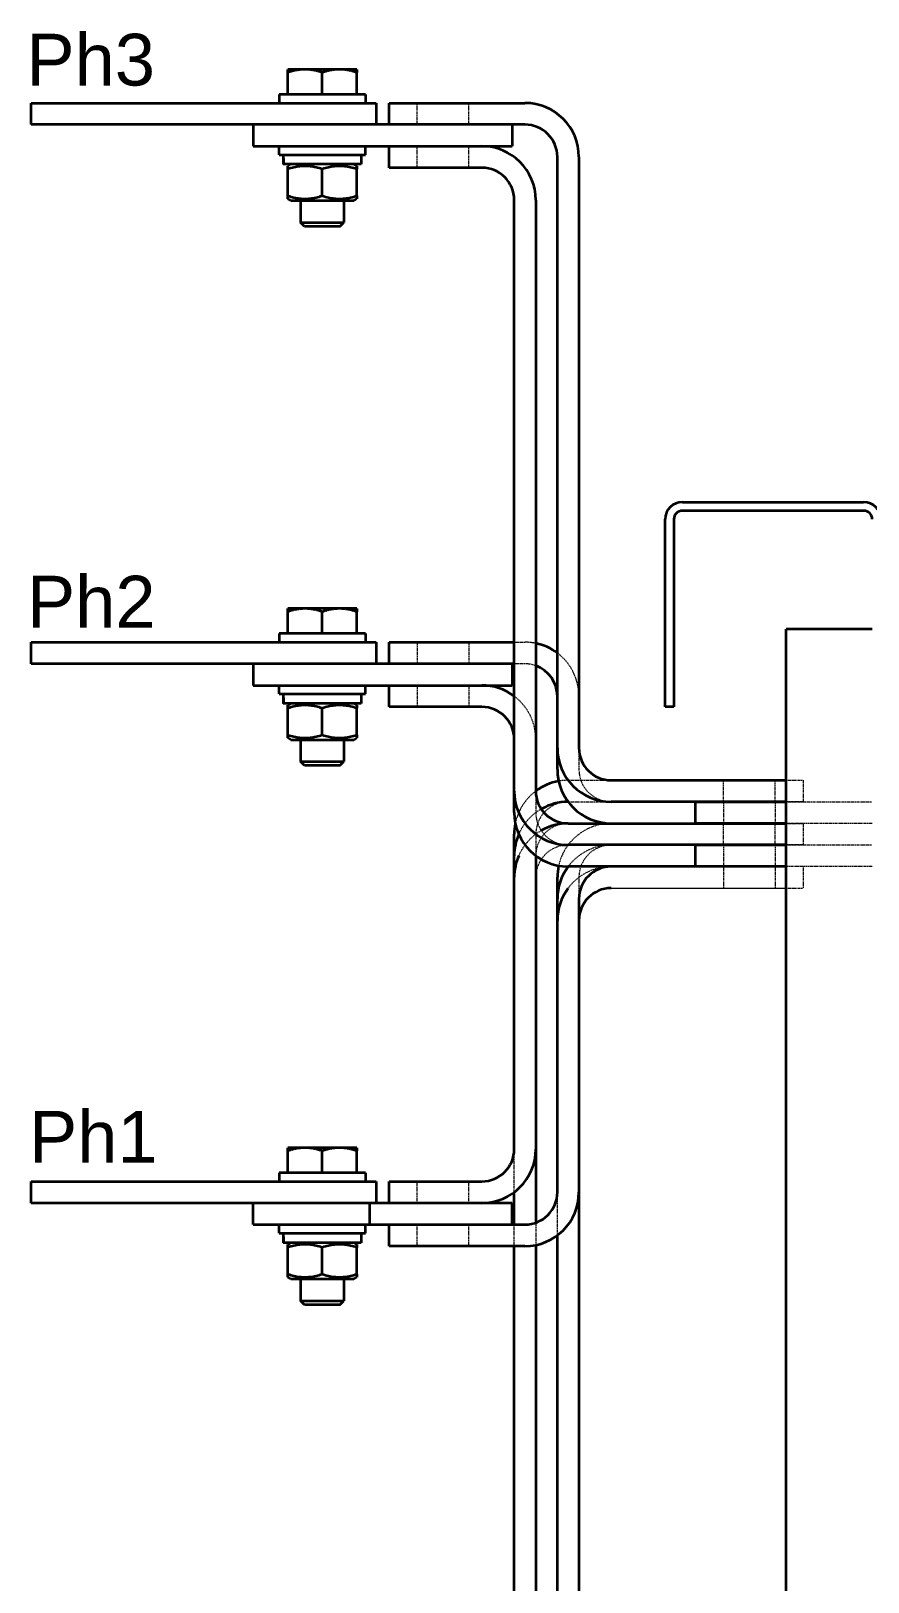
# Model space of a CAD drawing. Header units: millimetres. Extents: x -116965 to 323937, y 291661 to 566926.
# Drawn here: x -13696.1 to -13502.1, y 302032.2 to 302391.7 of the extents above; entities that cross this region are included whole.
import ezdxf

# ---------------------------------------------------------------- set-up
doc = ezdxf.new("R2010")
doc.units = ezdxf.units.MM
doc.linetypes.add('DASHED', pattern=[0.75, 0.5, -0.25])
doc.layers.get('0').update_dxf_attribs({"lineweight": 18})
for name, color, linetype, lineweight in [('Hidden Edges(Schneider)', 7, 'DASHED', 18), ('Symbols(Schneider)', 7, 'Continuous', 18), ('Visible Edges(Schneider)', 7, 'Continuous', 35)]:
    doc.layers.add(name, color=color, linetype=linetype, lineweight=lineweight)
doc.styles.add('schneder_2', font='micross.ttf')

msp = doc.modelspace()

# ---------------------------------------------------------------- linework, layer by layer
for p, q in [((-13561.573145, 302193.021473), (-13542.073145, 302193.021473)), ((-13542.073145, 302193.021473), (-13521.073145, 302193.021473))]:
    msp.add_line(p, q)
at = {"layer": 'Hidden Edges(Schneider)', "ltscale": 0.025733}
for p, q in [((-13606.573145, 302370.021473), (-13606.573145, 302375.021473)), ((-13594.573145, 302370.021473), (-13594.573145, 302375.021473)), ((-13606.573145, 302360.021473), (-13606.573145, 302365.021473)), ((-13594.573145, 302360.021473), (-13594.573145, 302365.021473)), ((-13606.573145, 302250.021473), (-13606.573145, 302245.021473)), ((-13594.573145, 302250.021473), (-13594.573145, 302245.021473)), ((-13606.573145, 302240.021473), (-13606.573145, 302235.021473)), ((-13594.573145, 302240.021473), (-13594.573145, 302235.021473)), ((-13569.073145, 302225.521473), (-13569.073145, 302220.521473)), ((-13535.573145, 302213.021473), (-13535.573145, 302218.021473)), ((-13523.573145, 302213.021473), (-13523.573145, 302218.021473)), ((-13517.073145, 302218.021473), (-13517.073145, 302213.021473)), ((-13579.073145, 302215.521473), (-13579.073145, 302210.521473)), ((-13535.573145, 302213.021473), (-13535.573145, 302208.021473)), ((-13523.573145, 302213.021473), (-13523.573145, 302208.021473)), ((-13535.573145, 302203.021473), (-13535.573145, 302208.021473)), ((-13523.573145, 302203.021473), (-13523.573145, 302208.021473)), ((-13517.073145, 302208.021473), (-13517.073145, 302203.021473)), ((-13579.073145, 302205.521473), (-13579.073145, 302200.521473)), ((-13535.573145, 302203.021473), (-13535.573145, 302198.021473)), ((-13523.573145, 302203.021473), (-13523.573145, 302198.021473)), ((-13535.573145, 302198.021473), (-13535.573145, 302193.021473)), ((-13523.573145, 302198.021473), (-13523.573145, 302193.021473)), ((-13517.073145, 302198.021473), (-13517.073145, 302193.021473)), ((-13569.073145, 302195.521473), (-13569.073145, 302190.521473)), ((-13606.573145, 302120.021473), (-13606.573145, 302125.021473)), ((-13594.573145, 302120.021473), (-13594.573145, 302125.021473)), ((-13606.573145, 302110.021473), (-13606.573145, 302115.021473)), ((-13594.573145, 302110.021473), (-13594.573145, 302115.021473)), ((-13584.073145, 302110.021473), (-13584.073145, 302115.021473))]:
    msp.add_line(p, q, dxfattribs=at)
at = {"layer": 'Hidden Edges(Schneider)', "ltscale": 0.012817}
for p, q in [((-13584.073145, 302250.021473), (-13581.573145, 302250.021473)), ((-13581.573145, 302245.021473), (-13584.073145, 302245.021473))]:
    msp.add_line(p, q, dxfattribs=at)
at = {"layer": 'Hidden Edges(Schneider)', "ltscale": 0.051567}
for p, q in [((-13571.573145, 302218.021473), (-13561.573145, 302218.021473)), ((-13571.573145, 302213.021473), (-13561.573145, 302213.021473)), ((-13584.073145, 302122.521473), (-13584.073145, 302132.521473)), ((-13574.073145, 302112.521473), (-13574.073145, 302122.521473))]:
    msp.add_line(p, q, dxfattribs=at)
at = {"layer": 'Hidden Edges(Schneider)', "ltscale": 0.020567}
for p, q in [((-13521.073145, 302218.021473), (-13517.073145, 302218.021473)), ((-13517.073145, 302213.021473), (-13521.073145, 302213.021473)), ((-13521.073145, 302208.021473), (-13517.073145, 302208.021473)), ((-13517.073145, 302203.021473), (-13521.073145, 302203.021473)), ((-13521.073145, 302193.021473), (-13517.073145, 302193.021473))]:
    msp.add_line(p, q, dxfattribs=at)
at = {"layer": 'Hidden Edges(Schneider)', "ltscale": 0.131234}
for p, q in [((-13521.073145, 302213.021473), (-13501.073145, 302213.021473)), ((-13501.073145, 302208.021473), (-13521.073145, 302208.021473)), ((-13521.073145, 302203.021473), (-13501.073145, 302203.021473)), ((-13501.073145, 302198.021473), (-13521.073145, 302198.021473))]:
    msp.add_line(p, q, dxfattribs=at)
at = {"layer": 'Hidden Edges(Schneider)', "ltscale": 0.026645}
msp.add_line((-13579.073145, 302115.450405), (-13579.073145, 302110.274024), dxfattribs=at)
at = {"layer": 'Hidden Edges(Schneider)', "ltscale": 0.012904}
msp.add_arc((-13581.573145, 302237.521473), 12.5, 78.46304097, 90, dxfattribs=at)
at = {"layer": 'Hidden Edges(Schneider)', "ltscale": 0.059788}
for centre, start, end in [((-13581.573145, 302237.521473), 0, 53.13010235), ((-13591.573145, 302227.521473), 0, 53.13010235), ((-13561.573145, 302190.521473), 90, 143.13010236), ((-13561.573145, 302185.521473), 90, 143.13010236)]:
    msp.add_arc(centre, 12.5, start, end, dxfattribs=at)
at = {"layer": 'Hidden Edges(Schneider)', "ltscale": 0.013069}
msp.add_arc((-13581.573145, 302237.521473), 7.5, 70.52877937, 90, dxfattribs=at)
at = {"layer": 'Hidden Edges(Schneider)', "ltscale": 0.011356}
msp.add_arc((-13571.573145, 302205.521473), 12.5, 90, 100.16371108, dxfattribs=at)
at = {"layer": 'Hidden Edges(Schneider)', "ltscale": 0.060768}
for centre, start, end in [((-13561.573145, 302220.521473), 180, 270), ((-13571.573145, 302205.521473), 90, 180), ((-13571.573145, 302210.521473), 180, 270), ((-13571.573145, 302200.521473), 90, 180), ((-13571.573145, 302195.521473), 90, 180), ((-13561.573145, 302195.521473), 90, 180)]:
    msp.add_arc(centre, 7.5, start, end, dxfattribs=at)
at = {"layer": 'Hidden Edges(Schneider)', "ltscale": 0.046784}
msp.add_arc((-13571.573145, 302205.521473), 12.5, 126.86989765, 168.46304097, dxfattribs=at)
at = {"layer": 'Hidden Edges(Schneider)', "ltscale": 0.041037}
for centre in [(-13571.573145, 302200.521473), (-13571.573145, 302195.521473)]:
    msp.add_arc(centre, 12.5, 119.92643487, 156.42182152, dxfattribs=at)
at = {"layer": 'Hidden Edges(Schneider)', "ltscale": 0.111007}
msp.add_arc((-13561.573145, 302195.521473), 12.5, 90, 167.54384614, dxfattribs=at)
at = {"layer": 'Visible Edges(Schneider)'}
for p, q in [((-13632.573145, 302382.821473), (-13636.573145, 302382.821473)), ((-13636.573145, 302382.106942), (-13636.573145, 302382.821473)), ((-13636.573145, 302377.021473), (-13636.573145, 302382.106942)), ((-13624.573145, 302382.821473), (-13632.573145, 302382.821473)), ((-13628.573145, 302377.021473), (-13628.573145, 302382.106942)), ((-13620.573145, 302382.821473), (-13624.573145, 302382.821473)), ((-13620.573145, 302382.821473), (-13620.573145, 302382.106942)), ((-13620.573145, 302377.021473), (-13620.573145, 302382.106942)), ((-13618.573145, 302377.021473), (-13638.573145, 302377.021473)), ((-13638.573145, 302377.021473), (-13638.573145, 302375.021473)), ((-13618.573145, 302377.021473), (-13618.573145, 302375.021473)), ((-13696.073145, 302370.021473), (-13696.073145, 302375.021473)), ((-13696.073145, 302375.021473), (-13616.073145, 302375.021473)), ((-13616.073145, 302375.021473), (-13616.073145, 302370.021473)), ((-13613.073145, 302370.021473), (-13613.073145, 302375.021473)), ((-13613.073145, 302375.021473), (-13581.573145, 302375.021473)), ((-13616.073145, 302370.021473), (-13696.073145, 302370.021473)), ((-13644.573145, 302370.021473), (-13644.573145, 302365.021473)), ((-13584.573145, 302370.021473), (-13616.073145, 302370.021473)), ((-13581.573145, 302370.021473), (-13613.073145, 302370.021473)), ((-13584.573145, 302370.021473), (-13584.573145, 302365.021473)), ((-13644.573145, 302365.021473), (-13584.573145, 302365.021473)), ((-13638.573145, 302363.021473), (-13638.573145, 302365.021473)), ((-13638.573145, 302363.021473), (-13618.573145, 302363.021473)), ((-13637.623145, 302362.259371), (-13637.623145, 302360.821473)), ((-13619.523145, 302363.021473), (-13619.523145, 302360.821473)), ((-13618.573145, 302363.021473), (-13618.573145, 302365.021473)), ((-13613.073145, 302360.021473), (-13613.073145, 302365.021473)), ((-13613.073145, 302365.021473), (-13591.573145, 302365.021473)), ((-13574.073145, 302225.521473), (-13574.073145, 302362.521473)), ((-13569.073145, 302362.521473), (-13569.073145, 302225.521473)), ((-13637.584988, 302360.821473), (-13637.623145, 302360.821473)), ((-13637.460092, 302360.821473), (-13637.584988, 302360.821473)), ((-13619.523145, 302360.821473), (-13637.460092, 302360.821473)), ((-13635.873145, 302360.821473), (-13636.573145, 302360.417328)), ((-13636.573145, 302359.702797), (-13636.573145, 302360.417328)), ((-13636.573145, 302353.540149), (-13636.573145, 302359.702797)), ((-13628.573145, 302353.540149), (-13628.573145, 302359.702797)), ((-13621.273145, 302360.821473), (-13620.573145, 302360.417328)), ((-13620.573145, 302360.417328), (-13620.573145, 302359.702797)), ((-13620.573145, 302353.540149), (-13620.573145, 302359.702797)), ((-13591.573145, 302360.021473), (-13613.073145, 302360.021473)), ((-13636.573145, 302352.825618), (-13636.573145, 302353.540149)), ((-13635.873145, 302352.421473), (-13636.573145, 302352.825618)), ((-13635.873145, 302352.421473), (-13621.273145, 302352.421473)), ((-13633.573145, 302352.421473), (-13633.573145, 302347.341648)), ((-13623.573145, 302352.421473), (-13623.573145, 302347.341648)), ((-13621.273145, 302352.421473), (-13620.573145, 302352.825618)), ((-13620.573145, 302353.540149), (-13620.573145, 302352.825618)), ((-13584.073145, 302215.521473), (-13584.073145, 302352.521473)), ((-13579.073145, 302352.521473), (-13579.073145, 302215.521473)), ((-13633.573145, 302347.341648), (-13623.573145, 302347.341648)), ((-13632.65297, 302346.421373), (-13633.573145, 302347.341648)), ((-13624.49332, 302346.421373), (-13623.573145, 302347.341648)), ((-13624.49332, 302346.421373), (-13632.65297, 302346.421373)), ((-13545.073145, 302282.521473), (-13503.073145, 302282.521473)), ((-13503.073145, 302280.521473), (-13545.073145, 302280.521473)), ((-13549.073145, 302235.021473), (-13549.073145, 302278.521473)), ((-13547.073145, 302278.521473), (-13547.073145, 302235.021473)), ((-13632.573145, 302257.821473), (-13636.573145, 302257.821473)), ((-13636.573145, 302257.106942), (-13636.573145, 302257.821473)), ((-13624.573145, 302257.821473), (-13632.573145, 302257.821473)), ((-13620.573145, 302257.821473), (-13624.573145, 302257.821473)), ((-13620.573145, 302257.821473), (-13620.573145, 302257.106942)), ((-13636.573145, 302252.021473), (-13636.573145, 302257.106942)), ((-13628.573145, 302252.021473), (-13628.573145, 302257.106942)), ((-13620.573145, 302252.021473), (-13620.573145, 302257.106942)), ((-13618.573145, 302252.021473), (-13638.573145, 302252.021473)), ((-13638.573145, 302252.021473), (-13638.573145, 302250.021473)), ((-13618.573145, 302252.021473), (-13618.573145, 302250.021473)), ((-13505.073145, 302253.021473), (-13521.073145, 302253.021473)), ((-13521.073145, 301912.021473), (-13521.073145, 302253.021473)), ((-13501.073145, 302253.021473), (-13505.073145, 302253.021473)), ((-13696.073145, 302245.021473), (-13696.073145, 302250.021473)), ((-13696.073145, 302250.021473), (-13616.073145, 302250.021473)), ((-13616.073145, 302250.021473), (-13616.073145, 302245.021473)), ((-13613.073145, 302245.021473), (-13613.073145, 302250.021473)), ((-13613.073145, 302250.021473), (-13584.073145, 302250.021473)), ((-13616.073145, 302245.021473), (-13696.073145, 302245.021473)), ((-13644.573145, 302245.021473), (-13644.573145, 302240.021473)), ((-13584.573145, 302245.021473), (-13616.073145, 302245.021473)), ((-13584.073145, 302245.021473), (-13613.073145, 302245.021473)), ((-13584.573145, 302245.021473), (-13584.573145, 302240.021473)), ((-13644.573145, 302240.021473), (-13584.573145, 302240.021473)), ((-13638.573145, 302238.021473), (-13638.573145, 302240.021473)), ((-13618.573145, 302238.021473), (-13618.573145, 302240.021473)), ((-13613.073145, 302235.021473), (-13613.073145, 302240.021473)), ((-13613.073145, 302240.021473), (-13591.573145, 302240.021473)), ((-13638.573145, 302238.021473), (-13618.573145, 302238.021473)), ((-13637.623145, 302237.259371), (-13637.623145, 302235.821473)), ((-13637.584988, 302235.821473), (-13637.623145, 302235.821473)), ((-13637.460092, 302235.821473), (-13637.584988, 302235.821473)), ((-13619.523145, 302235.821473), (-13637.460092, 302235.821473)), ((-13635.873145, 302235.821473), (-13636.573145, 302235.417328)), ((-13621.273145, 302235.821473), (-13620.573145, 302235.417328)), ((-13619.523145, 302238.021473), (-13619.523145, 302235.821473)), ((-13636.573145, 302234.702797), (-13636.573145, 302235.417328)), ((-13636.573145, 302228.540149), (-13636.573145, 302234.702797)), ((-13628.573145, 302228.540149), (-13628.573145, 302234.702797)), ((-13620.573145, 302235.417328), (-13620.573145, 302234.702797)), ((-13620.573145, 302228.540149), (-13620.573145, 302234.702797)), ((-13591.573145, 302235.021473), (-13613.073145, 302235.021473)), ((-13547.073145, 302235.021473), (-13549.073145, 302235.021473)), ((-13636.573145, 302227.825618), (-13636.573145, 302228.540149)), ((-13635.873145, 302227.421473), (-13636.573145, 302227.825618)), ((-13635.873145, 302227.421473), (-13621.273145, 302227.421473)), ((-13633.573145, 302227.421473), (-13633.573145, 302222.341648)), ((-13623.573145, 302227.421473), (-13623.573145, 302222.341648)), ((-13621.273145, 302227.421473), (-13620.573145, 302227.825618)), ((-13620.573145, 302228.540149), (-13620.573145, 302227.825618)), ((-13574.073145, 302220.521473), (-13574.073145, 302225.521473)), ((-13633.573145, 302222.341648), (-13623.573145, 302222.341648)), ((-13632.65297, 302221.421373), (-13633.573145, 302222.341648)), ((-13624.49332, 302221.421373), (-13632.65297, 302221.421373)), ((-13624.49332, 302221.421373), (-13623.573145, 302222.341648)), ((-13561.573145, 302218.021473), (-13521.073145, 302218.021473)), ((-13584.073145, 302210.521473), (-13584.073145, 302215.521473)), ((-13521.073145, 302213.021473), (-13561.573145, 302213.021473)), ((-13542.073145, 302208.021473), (-13542.073145, 302213.021473)), ((-13542.073145, 302213.021473), (-13521.073145, 302213.021473)), ((-13571.573145, 302208.021473), (-13521.073145, 302208.021473)), ((-13521.073145, 302208.021473), (-13542.073145, 302208.021473)), ((-13584.073145, 302200.521473), (-13584.073145, 302205.521473)), ((-13584.073145, 302132.521473), (-13584.073145, 302200.521473)), ((-13579.073145, 302200.521473), (-13579.073145, 302132.521473)), ((-13521.073145, 302203.021473), (-13571.573145, 302203.021473)), ((-13542.073145, 302198.021473), (-13542.073145, 302203.021473)), ((-13542.073145, 302203.021473), (-13521.073145, 302203.021473)), ((-13542.073145, 302198.021473), (-13571.573145, 302198.021473)), ((-13521.073145, 302198.021473), (-13542.073145, 302198.021473)), ((-13574.073145, 302190.521473), (-13574.073145, 302195.521473)), ((-13574.073145, 302122.521473), (-13574.073145, 302190.521473)), ((-13569.073145, 302190.521473), (-13569.073145, 302122.521473)), ((-13632.573145, 302132.821473), (-13636.573145, 302132.821473)), ((-13636.573145, 302132.106942), (-13636.573145, 302132.821473)), ((-13636.573145, 302127.021473), (-13636.573145, 302132.106942)), ((-13624.573145, 302132.821473), (-13632.573145, 302132.821473)), ((-13628.573145, 302127.021473), (-13628.573145, 302132.106942)), ((-13620.573145, 302132.821473), (-13624.573145, 302132.821473)), ((-13620.573145, 302132.821473), (-13620.573145, 302132.106942)), ((-13620.573145, 302127.021473), (-13620.573145, 302132.106942)), ((-13579.073145, 302132.521473), (-13579.073145, 302115.450405)), ((-13696.073145, 302120.021473), (-13696.073145, 302125.021473)), ((-13696.073145, 302125.021473), (-13616.073145, 302125.021473)), ((-13618.573145, 302127.021473), (-13638.573145, 302127.021473)), ((-13638.573145, 302127.021473), (-13638.573145, 302125.021473)), ((-13618.573145, 302127.021473), (-13618.573145, 302125.021473)), ((-13616.073145, 302125.021473), (-13616.073145, 302120.021473)), ((-13613.073145, 302120.021473), (-13613.073145, 302125.021473)), ((-13613.073145, 302125.021473), (-13591.573145, 302125.021473)), ((-13584.073145, 302115.021473), (-13584.073145, 302122.521473)), ((-13569.073145, 302122.521473), (-13569.073145, 301997.521473)), ((-13616.073145, 302120.021473), (-13696.073145, 302120.021473)), ((-13644.573145, 302115.021473), (-13644.573145, 302120.021473)), ((-13617.573145, 302115.021473), (-13617.573145, 302120.021473)), ((-13584.573145, 302120.021473), (-13616.073145, 302120.021473)), ((-13584.573145, 302115.021473), (-13584.573145, 302120.021473)), ((-13644.573145, 302115.021473), (-13617.573145, 302115.021473)), ((-13638.573145, 302113.021473), (-13638.573145, 302115.021473)), ((-13618.573145, 302113.021473), (-13618.573145, 302115.021473)), ((-13617.573145, 302115.021473), (-13584.573145, 302115.021473)), ((-13613.073145, 302110.021473), (-13613.073145, 302115.021473)), ((-13584.573145, 302115.021473), (-13581.573145, 302115.021473)), ((-13638.573145, 302113.021473), (-13618.573145, 302113.021473)), ((-13637.623145, 302112.259371), (-13637.623145, 302110.821473)), ((-13637.584988, 302110.821473), (-13637.623145, 302110.821473)), ((-13637.460092, 302110.821473), (-13637.584988, 302110.821473)), ((-13619.523145, 302110.821473), (-13637.460092, 302110.821473)), ((-13635.873145, 302110.821473), (-13636.573145, 302110.417328)), ((-13636.573145, 302109.702797), (-13636.573145, 302110.417328)), ((-13621.273145, 302110.821473), (-13620.573145, 302110.417328)), ((-13620.573145, 302110.417328), (-13620.573145, 302109.702797)), ((-13619.523145, 302113.021473), (-13619.523145, 302110.821473)), ((-13581.573145, 302110.021473), (-13613.073145, 302110.021473)), ((-13584.073145, 302007.521473), (-13584.073145, 302110.021473)), ((-13579.073145, 302110.274024), (-13579.073145, 302007.521473)), ((-13574.073145, 301997.521473), (-13574.073145, 302112.521473)), ((-13636.573145, 302103.540149), (-13636.573145, 302109.702797)), ((-13628.573145, 302103.540149), (-13628.573145, 302109.702797)), ((-13620.573145, 302103.540149), (-13620.573145, 302109.702797)), ((-13636.573145, 302102.825618), (-13636.573145, 302103.540149)), ((-13635.873145, 302102.421473), (-13636.573145, 302102.825618)), ((-13621.273145, 302102.421473), (-13620.573145, 302102.825618)), ((-13620.573145, 302103.540149), (-13620.573145, 302102.825618)), ((-13635.873145, 302102.421473), (-13621.273145, 302102.421473)), ((-13633.573145, 302102.421473), (-13633.573145, 302097.341648)), ((-13623.573145, 302102.421473), (-13623.573145, 302097.341648)), ((-13633.573145, 302097.341648), (-13623.573145, 302097.341648)), ((-13632.65297, 302096.421373), (-13633.573145, 302097.341648)), ((-13624.49332, 302096.421373), (-13632.65297, 302096.421373)), ((-13624.49332, 302096.421373), (-13623.573145, 302097.341648))]:
    msp.add_line(p, q, dxfattribs=at)
at = {"layer": 'Visible Edges(Schneider)', "flags": 128}
for points in [[(-13632.573145, 302382.821473), (-13632.733485, 302382.820236), (-13632.893448, 302382.81654), (-13633.053162, 302382.8104), (-13633.212753, 302382.801832), (-13633.372348, 302382.790844), (-13633.532072, 302382.777441), (-13633.692046, 302382.761627), (-13633.852395, 302382.743398), (-13634.013243, 302382.722749), (-13634.174711, 302382.69967), (-13634.336926, 302382.674148), (-13634.500011, 302382.646167), (-13634.664094, 302382.615705), (-13634.829301, 302382.582739), (-13634.995762, 302382.547238), (-13635.16361, 302382.509172), (-13635.332978, 302382.468503), (-13635.504005, 302382.42519), (-13635.67683, 302382.379188), (-13635.851599, 302382.330448), (-13636.028459, 302382.278915), (-13636.207564, 302382.22453), (-13636.389071, 302382.167229), (-13636.573145, 302382.106942)], [(-13628.573145, 302382.106942), (-13628.757219, 302382.167229), (-13628.938727, 302382.22453), (-13629.117831, 302382.278915), (-13629.294692, 302382.330448), (-13629.46946, 302382.379188), (-13629.642286, 302382.42519), (-13629.813312, 302382.468503), (-13629.982681, 302382.509172), (-13630.150528, 302382.547238), (-13630.31699, 302382.582739), (-13630.482197, 302382.615705), (-13630.646279, 302382.646167), (-13630.809364, 302382.674148), (-13630.971579, 302382.69967), (-13631.133048, 302382.722749), (-13631.293895, 302382.743398), (-13631.454244, 302382.761627), (-13631.614219, 302382.777441), (-13631.773942, 302382.790844), (-13631.933537, 302382.801832), (-13632.093128, 302382.8104), (-13632.252842, 302382.81654), (-13632.412805, 302382.820236), (-13632.573145, 302382.821473)], [(-13624.573145, 302382.821473), (-13624.733485, 302382.820236), (-13624.893448, 302382.81654), (-13625.053162, 302382.8104), (-13625.212753, 302382.801832), (-13625.372349, 302382.790844), (-13625.532072, 302382.777441), (-13625.692046, 302382.761627), (-13625.852395, 302382.743398), (-13626.013243, 302382.722749), (-13626.174711, 302382.69967), (-13626.336926, 302382.674148), (-13626.500011, 302382.646167), (-13626.664094, 302382.615705), (-13626.829301, 302382.582739), (-13626.995762, 302382.547238), (-13627.16361, 302382.509172), (-13627.332978, 302382.468503), (-13627.504005, 302382.42519), (-13627.67683, 302382.379188), (-13627.851599, 302382.330448), (-13628.028459, 302382.278915), (-13628.207564, 302382.22453), (-13628.389071, 302382.167229), (-13628.573145, 302382.106942)], [(-13620.573145, 302382.106942), (-13620.757219, 302382.167229), (-13620.938727, 302382.22453), (-13621.117831, 302382.278915), (-13621.294691, 302382.330448), (-13621.46946, 302382.379188), (-13621.642286, 302382.42519), (-13621.813312, 302382.468503), (-13621.98268, 302382.509172), (-13622.150528, 302382.547238), (-13622.31699, 302382.582739), (-13622.482197, 302382.615705), (-13622.646279, 302382.646167), (-13622.809365, 302382.674148), (-13622.971579, 302382.69967), (-13623.133048, 302382.722749), (-13623.293895, 302382.743398), (-13623.454245, 302382.761627), (-13623.614219, 302382.777441), (-13623.773942, 302382.790844), (-13623.933537, 302382.801832), (-13624.093129, 302382.8104), (-13624.252842, 302382.81654), (-13624.412805, 302382.820236), (-13624.573145, 302382.821473)], [(-13628.573145, 302359.702797), (-13628.951226, 302359.82425), (-13629.316776, 302359.932583), (-13629.671344, 302360.028561), (-13630.01635, 302360.112843), (-13630.3531, 302360.185994), (-13630.682809, 302360.24849), (-13631.006613, 302360.30073), (-13631.325589, 302360.343043), (-13631.640758, 302360.375689), (-13631.953106, 302360.398868), (-13632.26359, 302360.41272), (-13632.573145, 302360.417328), (-13632.8827, 302360.41272), (-13633.193184, 302360.398868), (-13633.505532, 302360.375689), (-13633.820702, 302360.343043), (-13634.139677, 302360.30073), (-13634.463482, 302360.24849), (-13634.79319, 302360.185994), (-13635.12994, 302360.112843), (-13635.474946, 302360.028561), (-13635.829515, 302359.932583), (-13636.195065, 302359.82425), (-13636.573145, 302359.702797)], [(-13620.573145, 302359.702797), (-13620.951226, 302359.82425), (-13621.316776, 302359.932583), (-13621.671345, 302360.028561), (-13622.01635, 302360.112843), (-13622.3531, 302360.185994), (-13622.682809, 302360.24849), (-13623.006613, 302360.30073), (-13623.325589, 302360.343043), (-13623.640758, 302360.375689), (-13623.953106, 302360.398868), (-13624.26359, 302360.41272), (-13624.573145, 302360.417328), (-13624.882701, 302360.41272), (-13625.193184, 302360.398868), (-13625.505532, 302360.375689), (-13625.820702, 302360.343043), (-13626.139677, 302360.30073), (-13626.463482, 302360.24849), (-13626.79319, 302360.185994), (-13627.12994, 302360.112843), (-13627.474946, 302360.028561), (-13627.829515, 302359.932583), (-13628.195065, 302359.82425), (-13628.573145, 302359.702797)], [(-13636.573145, 302353.540149), (-13636.195065, 302353.418696), (-13635.829515, 302353.310364), (-13635.474946, 302353.214386), (-13635.12994, 302353.130103), (-13634.79319, 302353.056952), (-13634.463482, 302352.994456), (-13634.139677, 302352.942216), (-13633.820702, 302352.899903), (-13633.505532, 302352.867257), (-13633.193184, 302352.844078), (-13632.8827, 302352.830226), (-13632.573145, 302352.825618), (-13632.26359, 302352.830226), (-13631.953106, 302352.844078), (-13631.640758, 302352.867257), (-13631.325589, 302352.899903), (-13631.006613, 302352.942216), (-13630.682809, 302352.994456), (-13630.3531, 302353.056952), (-13630.01635, 302353.130103), (-13629.671344, 302353.214386), (-13629.316776, 302353.310364), (-13628.951226, 302353.418696), (-13628.573145, 302353.540149)], [(-13628.573145, 302353.540149), (-13628.195065, 302353.418696), (-13627.829515, 302353.310364), (-13627.474946, 302353.214386), (-13627.12994, 302353.130103), (-13626.79319, 302353.056952), (-13626.463482, 302352.994456), (-13626.139677, 302352.942216), (-13625.820702, 302352.899903), (-13625.505532, 302352.867257), (-13625.193184, 302352.844078), (-13624.882701, 302352.830226), (-13624.573145, 302352.825618), (-13624.26359, 302352.830226), (-13623.953106, 302352.844078), (-13623.640758, 302352.867257), (-13623.325589, 302352.899903), (-13623.006613, 302352.942216), (-13622.682809, 302352.994456), (-13622.3531, 302353.056952), (-13622.01635, 302353.130103), (-13621.671345, 302353.214386), (-13621.316776, 302353.310364), (-13620.951226, 302353.418696), (-13620.573145, 302353.540149)], [(-13632.573145, 302257.821473), (-13632.733485, 302257.820236), (-13632.893448, 302257.81654), (-13633.053162, 302257.8104), (-13633.212753, 302257.801832), (-13633.372348, 302257.790844), (-13633.532072, 302257.777441), (-13633.692046, 302257.761627), (-13633.852395, 302257.743398), (-13634.013243, 302257.722749), (-13634.174711, 302257.69967), (-13634.336926, 302257.674148), (-13634.500011, 302257.646167), (-13634.664094, 302257.615705), (-13634.829301, 302257.582739), (-13634.995762, 302257.547238), (-13635.16361, 302257.509172), (-13635.332978, 302257.468503), (-13635.504005, 302257.42519), (-13635.67683, 302257.379188), (-13635.851599, 302257.330448), (-13636.028459, 302257.278915), (-13636.207564, 302257.22453), (-13636.389071, 302257.167229), (-13636.573145, 302257.106942)], [(-13628.573145, 302257.106942), (-13628.757219, 302257.167229), (-13628.938727, 302257.22453), (-13629.117831, 302257.278915), (-13629.294692, 302257.330448), (-13629.46946, 302257.379188), (-13629.642286, 302257.42519), (-13629.813312, 302257.468503), (-13629.982681, 302257.509172), (-13630.150528, 302257.547238), (-13630.31699, 302257.582739), (-13630.482197, 302257.615705), (-13630.646279, 302257.646167), (-13630.809364, 302257.674148), (-13630.971579, 302257.69967), (-13631.133048, 302257.722749), (-13631.293895, 302257.743398), (-13631.454244, 302257.761627), (-13631.614219, 302257.777441), (-13631.773942, 302257.790844), (-13631.933537, 302257.801832), (-13632.093128, 302257.8104), (-13632.252842, 302257.81654), (-13632.412805, 302257.820236), (-13632.573145, 302257.821473)], [(-13624.573145, 302257.821473), (-13624.733485, 302257.820236), (-13624.893448, 302257.81654), (-13625.053162, 302257.8104), (-13625.212753, 302257.801832), (-13625.372349, 302257.790844), (-13625.532072, 302257.777441), (-13625.692046, 302257.761627), (-13625.852395, 302257.743398), (-13626.013243, 302257.722749), (-13626.174711, 302257.69967), (-13626.336926, 302257.674148), (-13626.500011, 302257.646167), (-13626.664094, 302257.615705), (-13626.829301, 302257.582739), (-13626.995762, 302257.547238), (-13627.16361, 302257.509172), (-13627.332978, 302257.468503), (-13627.504005, 302257.42519), (-13627.67683, 302257.379188), (-13627.851599, 302257.330448), (-13628.028459, 302257.278915), (-13628.207564, 302257.22453), (-13628.389071, 302257.167229), (-13628.573145, 302257.106942)], [(-13620.573145, 302257.106942), (-13620.757219, 302257.167229), (-13620.938727, 302257.22453), (-13621.117831, 302257.278915), (-13621.294691, 302257.330448), (-13621.46946, 302257.379188), (-13621.642286, 302257.42519), (-13621.813312, 302257.468503), (-13621.98268, 302257.509172), (-13622.150528, 302257.547238), (-13622.31699, 302257.582739), (-13622.482197, 302257.615705), (-13622.646279, 302257.646167), (-13622.809365, 302257.674148), (-13622.971579, 302257.69967), (-13623.133048, 302257.722749), (-13623.293895, 302257.743398), (-13623.454245, 302257.761627), (-13623.614219, 302257.777441), (-13623.773942, 302257.790844), (-13623.933537, 302257.801832), (-13624.093129, 302257.8104), (-13624.252842, 302257.81654), (-13624.412805, 302257.820236), (-13624.573145, 302257.821473)], [(-13628.573145, 302234.702797), (-13628.951226, 302234.82425), (-13629.316776, 302234.932583), (-13629.671344, 302235.028561), (-13630.01635, 302235.112843), (-13630.3531, 302235.185994), (-13630.682809, 302235.24849), (-13631.006613, 302235.30073), (-13631.325589, 302235.343043), (-13631.640758, 302235.375689), (-13631.953106, 302235.398868), (-13632.26359, 302235.41272), (-13632.573145, 302235.417328), (-13632.8827, 302235.41272), (-13633.193184, 302235.398868), (-13633.505532, 302235.375689), (-13633.820702, 302235.343043), (-13634.139677, 302235.30073), (-13634.463482, 302235.24849), (-13634.79319, 302235.185994), (-13635.12994, 302235.112843), (-13635.474946, 302235.028561), (-13635.829515, 302234.932583), (-13636.195065, 302234.82425), (-13636.573145, 302234.702797)], [(-13620.573145, 302234.702797), (-13620.951226, 302234.82425), (-13621.316776, 302234.932583), (-13621.671345, 302235.028561), (-13622.01635, 302235.112843), (-13622.3531, 302235.185994), (-13622.682809, 302235.24849), (-13623.006613, 302235.30073), (-13623.325589, 302235.343043), (-13623.640758, 302235.375689), (-13623.953106, 302235.398868), (-13624.26359, 302235.41272), (-13624.573145, 302235.417328), (-13624.882701, 302235.41272), (-13625.193184, 302235.398868), (-13625.505532, 302235.375689), (-13625.820702, 302235.343043), (-13626.139677, 302235.30073), (-13626.463482, 302235.24849), (-13626.79319, 302235.185994), (-13627.12994, 302235.112843), (-13627.474946, 302235.028561), (-13627.829515, 302234.932583), (-13628.195065, 302234.82425), (-13628.573145, 302234.702797)], [(-13636.573145, 302228.540149), (-13636.195065, 302228.418696), (-13635.829515, 302228.310364), (-13635.474946, 302228.214386), (-13635.12994, 302228.130103), (-13634.79319, 302228.056952), (-13634.463482, 302227.994456), (-13634.139677, 302227.942216), (-13633.820702, 302227.899903), (-13633.505532, 302227.867257), (-13633.193184, 302227.844078), (-13632.8827, 302227.830226), (-13632.573145, 302227.825618), (-13632.26359, 302227.830226), (-13631.953106, 302227.844078), (-13631.640758, 302227.867257), (-13631.325589, 302227.899903), (-13631.006613, 302227.942216), (-13630.682809, 302227.994456), (-13630.3531, 302228.056952), (-13630.01635, 302228.130103), (-13629.671344, 302228.214386), (-13629.316776, 302228.310364), (-13628.951226, 302228.418696), (-13628.573145, 302228.540149)], [(-13628.573145, 302228.540149), (-13628.195065, 302228.418696), (-13627.829515, 302228.310364), (-13627.474946, 302228.214386), (-13627.12994, 302228.130103), (-13626.79319, 302228.056952), (-13626.463482, 302227.994456), (-13626.139677, 302227.942216), (-13625.820702, 302227.899903), (-13625.505532, 302227.867257), (-13625.193184, 302227.844078), (-13624.882701, 302227.830226), (-13624.573145, 302227.825618), (-13624.26359, 302227.830226), (-13623.953106, 302227.844078), (-13623.640758, 302227.867257), (-13623.325589, 302227.899903), (-13623.006613, 302227.942216), (-13622.682809, 302227.994456), (-13622.3531, 302228.056952), (-13622.01635, 302228.130103), (-13621.671345, 302228.214386), (-13621.316776, 302228.310364), (-13620.951226, 302228.418696), (-13620.573145, 302228.540149)], [(-13632.573145, 302132.821473), (-13632.733485, 302132.820236), (-13632.893448, 302132.81654), (-13633.053162, 302132.8104), (-13633.212753, 302132.801832), (-13633.372348, 302132.790844), (-13633.532072, 302132.777441), (-13633.692046, 302132.761627), (-13633.852395, 302132.743398), (-13634.013243, 302132.722749), (-13634.174711, 302132.69967), (-13634.336926, 302132.674148), (-13634.500011, 302132.646167), (-13634.664094, 302132.615705), (-13634.829301, 302132.582739), (-13634.995762, 302132.547238), (-13635.16361, 302132.509172), (-13635.332978, 302132.468503), (-13635.504005, 302132.42519), (-13635.67683, 302132.379188), (-13635.851599, 302132.330448), (-13636.028459, 302132.278915), (-13636.207564, 302132.22453), (-13636.389071, 302132.167229), (-13636.573145, 302132.106942)], [(-13628.573145, 302132.106942), (-13628.757219, 302132.167229), (-13628.938727, 302132.22453), (-13629.117831, 302132.278915), (-13629.294692, 302132.330448), (-13629.46946, 302132.379188), (-13629.642286, 302132.42519), (-13629.813312, 302132.468503), (-13629.982681, 302132.509172), (-13630.150528, 302132.547238), (-13630.31699, 302132.582739), (-13630.482197, 302132.615705), (-13630.646279, 302132.646167), (-13630.809364, 302132.674148), (-13630.971579, 302132.69967), (-13631.133048, 302132.722749), (-13631.293895, 302132.743398), (-13631.454244, 302132.761627), (-13631.614219, 302132.777441), (-13631.773942, 302132.790844), (-13631.933537, 302132.801832), (-13632.093128, 302132.8104), (-13632.252842, 302132.81654), (-13632.412805, 302132.820236), (-13632.573145, 302132.821473)], [(-13624.573145, 302132.821473), (-13624.733485, 302132.820236), (-13624.893448, 302132.81654), (-13625.053162, 302132.8104), (-13625.212753, 302132.801832), (-13625.372349, 302132.790844), (-13625.532072, 302132.777441), (-13625.692046, 302132.761627), (-13625.852395, 302132.743398), (-13626.013243, 302132.722749), (-13626.174711, 302132.69967), (-13626.336926, 302132.674148), (-13626.500011, 302132.646167), (-13626.664094, 302132.615705), (-13626.829301, 302132.582739), (-13626.995762, 302132.547238), (-13627.16361, 302132.509172), (-13627.332978, 302132.468503), (-13627.504005, 302132.42519), (-13627.67683, 302132.379188), (-13627.851599, 302132.330448), (-13628.028459, 302132.278915), (-13628.207564, 302132.22453), (-13628.389071, 302132.167229), (-13628.573145, 302132.106942)], [(-13620.573145, 302132.106942), (-13620.757219, 302132.167229), (-13620.938727, 302132.22453), (-13621.117831, 302132.278915), (-13621.294691, 302132.330448), (-13621.46946, 302132.379188), (-13621.642286, 302132.42519), (-13621.813312, 302132.468503), (-13621.98268, 302132.509172), (-13622.150528, 302132.547238), (-13622.31699, 302132.582739), (-13622.482197, 302132.615705), (-13622.646279, 302132.646167), (-13622.809365, 302132.674148), (-13622.971579, 302132.69967), (-13623.133048, 302132.722749), (-13623.293895, 302132.743398), (-13623.454245, 302132.761627), (-13623.614219, 302132.777441), (-13623.773942, 302132.790844), (-13623.933537, 302132.801832), (-13624.093129, 302132.8104), (-13624.252842, 302132.81654), (-13624.412805, 302132.820236), (-13624.573145, 302132.821473)], [(-13628.573145, 302109.702797), (-13628.951226, 302109.82425), (-13629.316776, 302109.932583), (-13629.671344, 302110.028561), (-13630.01635, 302110.112843), (-13630.3531, 302110.185994), (-13630.682809, 302110.24849), (-13631.006613, 302110.30073), (-13631.325589, 302110.343043), (-13631.640758, 302110.375689), (-13631.953106, 302110.398868), (-13632.26359, 302110.41272), (-13632.573145, 302110.417328), (-13632.8827, 302110.41272), (-13633.193184, 302110.398868), (-13633.505532, 302110.375689), (-13633.820702, 302110.343043), (-13634.139677, 302110.30073), (-13634.463482, 302110.24849), (-13634.79319, 302110.185994), (-13635.12994, 302110.112843), (-13635.474946, 302110.028561), (-13635.829515, 302109.932583), (-13636.195065, 302109.82425), (-13636.573145, 302109.702797)], [(-13620.573145, 302109.702797), (-13620.951226, 302109.82425), (-13621.316776, 302109.932583), (-13621.671345, 302110.028561), (-13622.01635, 302110.112843), (-13622.3531, 302110.185994), (-13622.682809, 302110.24849), (-13623.006613, 302110.30073), (-13623.325589, 302110.343043), (-13623.640758, 302110.375689), (-13623.953106, 302110.398868), (-13624.26359, 302110.41272), (-13624.573145, 302110.417328), (-13624.882701, 302110.41272), (-13625.193184, 302110.398868), (-13625.505532, 302110.375689), (-13625.820702, 302110.343043), (-13626.139677, 302110.30073), (-13626.463482, 302110.24849), (-13626.79319, 302110.185994), (-13627.12994, 302110.112843), (-13627.474946, 302110.028561), (-13627.829515, 302109.932583), (-13628.195065, 302109.82425), (-13628.573145, 302109.702797)], [(-13636.573145, 302103.540149), (-13636.195065, 302103.418696), (-13635.829515, 302103.310364), (-13635.474946, 302103.214386), (-13635.12994, 302103.130103), (-13634.79319, 302103.056952), (-13634.463482, 302102.994456), (-13634.139677, 302102.942216), (-13633.820702, 302102.899903), (-13633.505532, 302102.867257), (-13633.193184, 302102.844078), (-13632.8827, 302102.830226), (-13632.573145, 302102.825618), (-13632.26359, 302102.830226), (-13631.953106, 302102.844078), (-13631.640758, 302102.867257), (-13631.325589, 302102.899903), (-13631.006613, 302102.942216), (-13630.682809, 302102.994456), (-13630.3531, 302103.056952), (-13630.01635, 302103.130103), (-13629.671344, 302103.214386), (-13629.316776, 302103.310364), (-13628.951226, 302103.418696), (-13628.573145, 302103.540149)], [(-13628.573145, 302103.540149), (-13628.195065, 302103.418696), (-13627.829515, 302103.310364), (-13627.474946, 302103.214386), (-13627.12994, 302103.130103), (-13626.79319, 302103.056952), (-13626.463482, 302102.994456), (-13626.139677, 302102.942216), (-13625.820702, 302102.899903), (-13625.505532, 302102.867257), (-13625.193184, 302102.844078), (-13624.882701, 302102.830226), (-13624.573145, 302102.825618), (-13624.26359, 302102.830226), (-13623.953106, 302102.844078), (-13623.640758, 302102.867257), (-13623.325589, 302102.899903), (-13623.006613, 302102.942216), (-13622.682809, 302102.994456), (-13622.3531, 302103.056952), (-13622.01635, 302103.130103), (-13621.671345, 302103.214386), (-13621.316776, 302103.310364), (-13620.951226, 302103.418696), (-13620.573145, 302103.540149)]]:
    msp.add_lwpolyline(points, dxfattribs=at)
at = {"layer": 'Visible Edges(Schneider)'}
for centre, radius, start, end in [((-13581.573145, 302362.521473), 12.5, 0, 90), ((-13581.573145, 302362.521473), 7.5, 0, 90), ((-13591.573145, 302352.521473), 12.5, 0, 90), ((-13591.573145, 302352.521473), 7.5, 0, 90), ((-13545.073145, 302278.521473), 4, 90, 180), ((-13503.073145, 302278.521473), 4, 0, 90), ((-13545.073145, 302278.521473), 2, 90, 180), ((-13503.073145, 302278.521473), 2, 0, 90), ((-13581.573145, 302237.521473), 12.5, 53.13010235, 78.46304097), ((-13581.573145, 302237.521473), 7.5, 0, 70.52877937), ((-13591.573145, 302227.521473), 12.5, 53.13010235, 90), ((-13591.573145, 302227.521473), 7.5, 0, 90), ((-13561.573145, 302225.521473), 12.5, 180, 270), ((-13561.573145, 302225.521473), 7.5, 180, 270), ((-13571.573145, 302205.521473), 12.5, 100.16371108, 126.86989765), ((-13561.573145, 302220.521473), 12.5, 180, 270), ((-13571.573145, 302215.521473), 12.5, 180, 270), ((-13571.573145, 302215.521473), 7.5, 180, 270), ((-13571.573145, 302200.521473), 12.5, 90, 119.92643487), ((-13571.573145, 302210.521473), 12.5, 180, 270), ((-13571.573145, 302205.521473), 12.5, 168.46304097, 180), ((-13571.573145, 302195.521473), 12.5, 90, 119.92643487), ((-13571.573145, 302200.521473), 12.5, 156.42182152, 180), ((-13571.573145, 302195.521473), 12.5, 156.42182152, 180), ((-13561.573145, 302195.521473), 12.5, 167.54384614, 180), ((-13561.573145, 302190.521473), 12.5, 143.13010236, 180), ((-13561.573145, 302190.521473), 7.5, 90, 180), ((-13561.573145, 302185.521473), 12.5, 143.13010236, 180), ((-13561.573145, 302185.521473), 7.5, 90, 180), ((-13591.573145, 302132.521473), 12.5, 270, 0), ((-13591.573145, 302132.521473), 7.5, 270, 0), ((-13581.573145, 302122.521473), 12.5, 270, 0), ((-13581.573145, 302122.521473), 7.5, 270, 0)]:
    msp.add_arc(centre, radius, start, end, dxfattribs=at)
for centre, start_param, end_param in [((-13628.573145, 302362.259371), 1.5221583678, 1.6626570221), ((-13628.573145, 302363.783575), 1.6194342858, 1.7609085793), ((-13628.573145, 302237.259371), 1.5221583678, 1.6626570221), ((-13628.573145, 302238.783575), 1.6194342858, 1.7609085793), ((-13628.573145, 302112.259371), 1.5221583678, 1.6626570221), ((-13628.573145, 302113.783575), 1.6194342858, 1.7609085793)]:
    msp.add_ellipse(centre, major_axis=(0, 15.67506), ratio=0.5773502692, start_param=start_param, end_param=end_param, dxfattribs=at)

# ---------------------------------------------------------------- texts
at = {"layer": 'Symbols(Schneider)', "color": 7, "char_height": 12.00000048, "width": 29.82857466, "attachment_point": 1, "style": 'schneder_2'}
for s, insert in [('{\\fMicrosoft Sans Serif|b0|i0;\\H12.0000;Ph3}', (-13697.15283, 302391.07771)), ('{\\fMicrosoft Sans Serif|b0|i0;\\H12.0000;Ph2}', (-13697.026943, 302265.42628)), ('{\\fMicrosoft Sans Serif|b0|i0;\\H12.0000;Ph1}', (-13696.544688, 302141.369332))]:
    msp.add_mtext(s, dxfattribs=dict(at, insert=insert))

doc.saveas('drawing.dxf')
